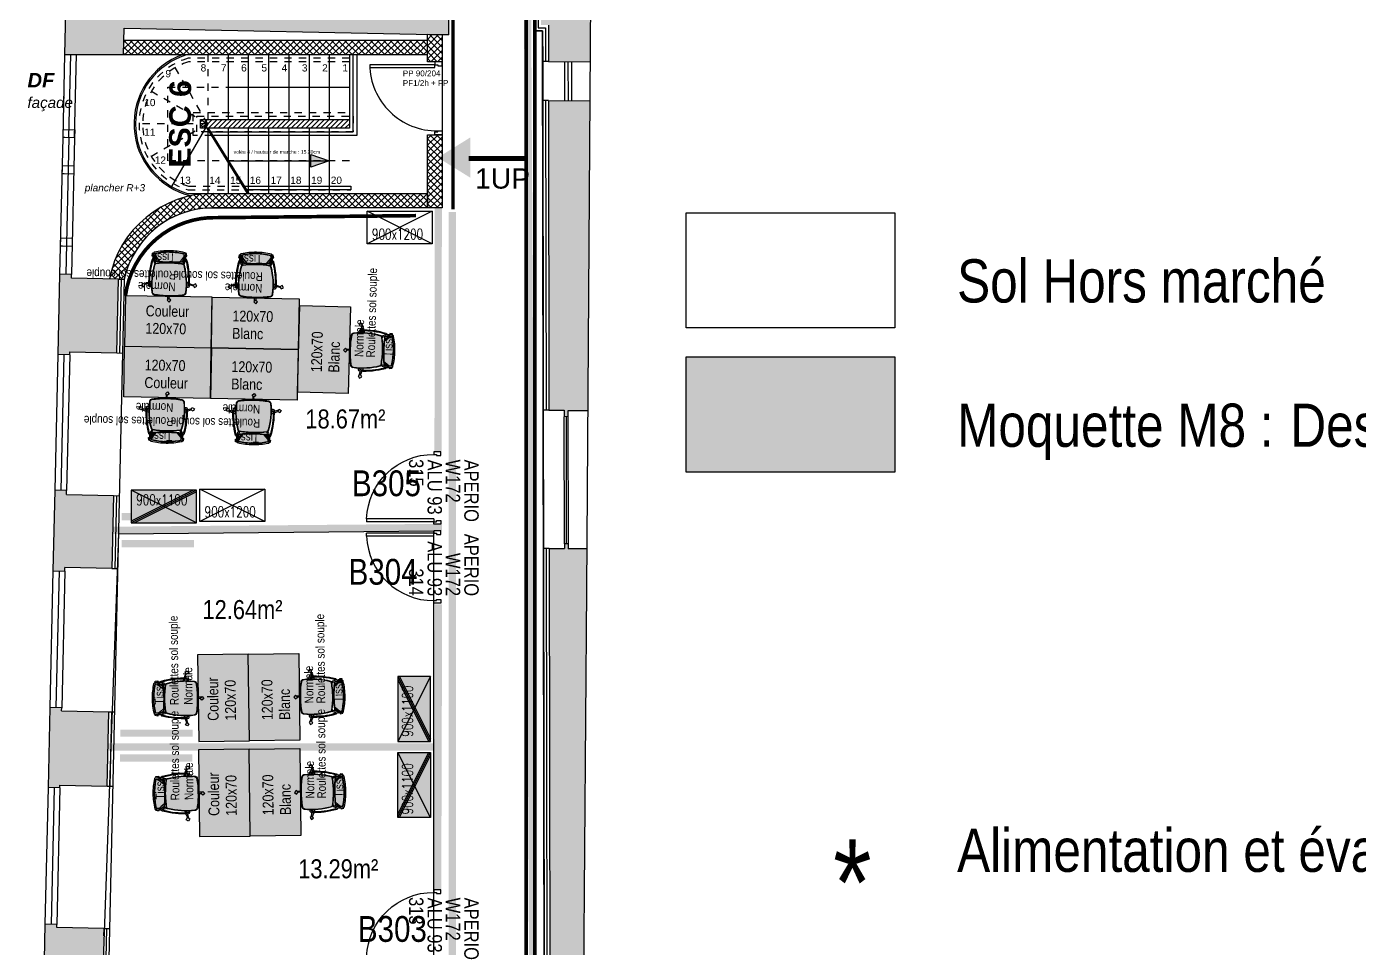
# Model space of a CAD drawing. Extents: x -27.9 to 24.1, y -8.6 to 57.6.
# Drawn here: x -16.27 to 2.16, y 30.47 to 43.22 of the extents above; entities that cross this region are included whole.
import ezdxf
from ezdxf.enums import TextEntityAlignment as Align

# ---------------------------------------------------------------- set-up
doc = ezdxf.new("R2010")
doc.units = 0
doc.header["$LTSCALE"] = 0.002
for name, pattern in [('92CRH-CVH 01 Structure_Diff$0$CACHE', [0.375, 0.25, -0.125]), ('AXES2', [28.575, 19.05, -3.175, 3.175, -3.175]), ('CACHE', [0.375, 0.25, -0.125]), ('CACHE2', [4.7625, 3.175, -1.5875]), ('CONTINU', [0]), ('HIDDEN', [9.525, 6.35, -3.175])]:
    doc.linetypes.add(name, pattern=pattern)
for name, color, linetype in [('00-SECURITE UP', 12, 'Continuous'), ('01-FAC_CHASSIS EXI', 4, 'Continuous'), ('01-STR_MACONNERIE_HACH', 252, 'Continuous'), ('02-CL HACH PLATRE', 6, 'Continuous'), ('02-CLOISON_HACH MACONNERIE', 6, 'Continuous'), ('02-ISOLATION', 6, 'ISOLATION'), ('A-Etiq_Mob', 7, 'Continuous'), ('A-Etiquettes', 7, 'Continuous'), ('A-legende', 7, 'Continuous'), ('A-mobilier', 252, 'Continuous'), ('A-MobilierAQ', 7, 'Continuous'), ('A-num pièce', 1, 'Continuous')]:
    doc.layers.add(name, color=color, linetype=linetype)
for name, color, linetype, true_color in [('A-cote', 7, 'Continuous', 0x425746), ('A-MOQUETTE', 7, 'Continuous', 0xe0e9ff), ('A-projet', 7, 'Continuous', 0x5b6280), ('A-signalétique', 7, 'Continuous', 0x666666), ('A-vitré', 7, 'Continuous', 0x61becc), ('couleur siege', 1, 'Continuous', 0xff0000)]:
    doc.layers.add(name, color=color, linetype=linetype, true_color=true_color)
doc.layers.add('A-portes', color=7, linetype='Continuous', lineweight=25)
doc.styles.add('ARIAL', font='arial.ttf')
doc.styles.add('COTE 100', font='arial.ttf', dxfattribs={"height": 0.15})
doc.styles.add('ROMAND', font='romand__.ttf', dxfattribs={"width": 0.7})
doc.styles.get("Standard").update_dxf_attribs({"font": 'ARIALN.TTF'})
doc.linetypes.add('ISOLATION', pattern='A,0.00254,-2.54,[134,ltypeshp.shx,S=2.54,R=0,X=-2.54,Y=0],-5.08,[134,ltypeshp.shx,S=2.54,R=180,X=2.54,Y=0],-2.54', length=10.16254)

# ---------------------------------------------------------------- blocks, each defined once
blk = doc.blocks.new('chaise')
at = {"layer": 'A-mobilier', "ltscale": 0.1, "true_color": 0xc7c8ca}
h = blk.add_hatch(color=9, dxfattribs=at)
h.dxf.hatch_style = 1
h.paths.add_polyline_path([(0.272, 0.456, 0.30076), (0.236, 0.489, 0.043342), (0.008, 0.509, 0.043342), (-0.219, 0.489, 0.300759), (-0.255, 0.456, 0.09791), (-0.223, 0.027, 0.292085), (-0.207, 0.013, 0.040929), (0.008, -0.005, 0.040929), (0.223, 0.013, 0.292085), (0.239, 0.027, 0.09791)])
h.paths.add_polyline_path([(0.159, -0.024, 0.015765), (0.008, -0.018, 0.016739), (-0.152, -0.025), (-0.19, -0.069), (-0.218, -0.103, 0.040824), (-0.213, -0.142, 0.054873), (0.008, -0.167, 0.054873), (0.23, -0.142, 0.02252), (0.233, -0.121), (0.219, -0.101)])
h.paths.add_polyline_path([(0.191, -0.026, 0.003373), (0.159, -0.024), (0.219, -0.101), (0.233, -0.121, 0.02535), (0.235, -0.097)])
h.paths.add_polyline_path([(0.226, -0.03, 0.0036), (0.191, -0.026), (0.235, -0.097, 0.0714)])
h.paths.add_polyline_path([(-0.152, -0.025, 0.003505), (-0.185, -0.027), (-0.196, -0.043), (-0.217, -0.075, 0.030269), (-0.218, -0.103), (-0.19, -0.069)])
h.paths.add_polyline_path([(-0.185, -0.027, 0.002494), (-0.209, -0.03, 0.048116), (-0.217, -0.075), (-0.196, -0.043)], flags=17)
at = {"layer": 'A-mobilier'}
for p, q in [((0.004, 0.509), (0.006, 0.543)), ((0.022, 0.558), (0.023, 0.509)), ((-0.374, 0.349), (-0.308, 0.33)), ((-0.308, 0.308), (-0.363, 0.33)), ((-0.292, 0.326), (-0.283, 0.323)), ((-0.262, 0.365), (-0.287, 0.365)), ((-0.263, 0.345), (-0.272, 0.345)), ((0.279, 0.365), (0.303, 0.365)), ((0.279, 0.345), (0.288, 0.345)), ((0.279, 0.31), (0.309, 0.317)), ((0.309, 0.293), (0.279, 0.282)), ((0.324, 0.32), (0.378, 0.334)), ((0.398, 0.325), (0.324, 0.298)), ((-0.242, -0.066), (-0.241, -0.066)), ((-0.19, -0.069), (-0.219, -0.105)), ((-0.217, -0.075), (-0.196, -0.043)), ((0.233, -0.121), (0.219, -0.101)), ((0.258, -0.066), (0.257, -0.066))]:
    blk.add_line(p, q, dxfattribs=at)
at = {"layer": 'A-mobilier', "linetype": 'HIDDEN'}
for p, q in [((-0.263, 0.29), (-0.293, 0.302)), ((-0.283, 0.323), (-0.263, 0.317)), ((-0.196, -0.043), (-0.185, -0.027)), ((-0.152, -0.025), (-0.19, -0.069)), ((0.219, -0.101), (0.159, -0.024)), ((0.191, -0.026), (0.235, -0.097))]:
    blk.add_line(p, q, dxfattribs=at)
at = {"layer": 'A-mobilier'}
for points in [[(-0.024, 0.57), (0.006, 0.543), (0.034, 0.572), (0.003, 0.6)], [(-0.398, 0.31), (-0.363, 0.331), (-0.383, 0.366), (-0.418, 0.345)], [(0.395, 0.371), (0.378, 0.334), (0.415, 0.317), (0.432, 0.354)]]:
    blk.add_lwpolyline(points, close=True, dxfattribs=at)
for points in [[(-0.243, -0.109), (-0.259, -0.113), (-0.25, -0.153), (-0.237, -0.15)], [(0.255, -0.145), (0.275, -0.147), (0.28, -0.107), (0.259, -0.105)]]:
    blk.add_lwpolyline(points, dxfattribs=at)
for centre, radius, start, end in [((0.845, 0.323), 1.108, 173.1278, 195.4958), ((0.845, 0.323), 1.103, 173.7387, 195.3268), ((-0.212, 0.445), 0.0447, 99.9272, 166.8835), ((-0.203, 0.434), 0.0495, 115.9014, 169.3298), ((-0.019, -0.687), 1.184, 88.7046, 100.0235), ((0.008, -0.811), 1.32, 90, 99.927), ((0.008, -0.811), 1.32, 80.073, 90), ((0.035, -0.687), 1.184, 79.9765, 91.2954), ((-0.829, 0.323), 1.103, 344.6732, 6.2613), ((0.228, 0.445), 0.0447, 13.1165, 80.0728), ((-0.829, 0.323), 1.108, 344.5042, 6.8722), ((0.219, 0.434), 0.0495, 10.6702, 64.0986), ((1.039, 0.304), 1.347, 178.2197, 195.2822), ((-0.287, 0.345), 0.02, 90, 178.2197), ((0.842, 0.272), 1.135, 177.2781, 195.5028), ((-0.272, 0.325), 0.02, 90, 177.2781), ((-0.826, 0.272), 1.135, 344.4972, 2.7219), ((-1.023, 0.304), 1.347, 344.7178, 1.7803), ((0.288, 0.325), 0.02, 2.7219, 90), ((0.303, 0.345), 0.02, 1.7803, 90), ((-0.207, -0.008), 0.02, 80.7555, 159.0187), ((-0.204, 0.032), 0.02, 195.4958, 260.6251), ((0.02, -0.095), 0.243, 156.8702, 192.2258), ((-0.2, 0.037), 0.02, 195.3268, 260.7665), ((0.008, 1.315), 1.32, 260.6251, 270), ((-0.186, -0.008), 0.02, 114.7785, 159.0187), ((0.008, 1.315), 1.315, 260.7665, 270), ((0.008, 1.315), 1.315, 270, 279.2335), ((0.008, 1.315), 1.32, 270, 279.3749), ((0.202, -0.008), 0.02, 20.9813, 65.2215), ((0.216, 0.037), 0.02, 279.2335, 344.6732), ((0.223, -0.008), 0.02, 20.9813, 99.2445), ((-0.003, -0.095), 0.243, 347.7742, 23.1298), ((0.22, 0.032), 0.02, 279.3749, 344.5042), ((-0.241, -0.046), 0.02, 195.2822, 270), ((-0.233, -0.026), 0.02, 195.5028, 252.7294), ((0.02, -0.095), 0.263, 159.0187, 193.9621), ((-0.22, -0.145), 0.02, 218.589, 257.0335), ((0.01, 0.853), 1.044, 257.0335, 269.9004), ((0.02, -0.095), 0.238, 164.1556, 191.4603), ((0.01, 0.853), 1.024, 257.1546, 269.8984), ((0.031, -2.412), 2.399, 90.5363, 95.8288), ((0.01, 0.853), 1.019, 257.3346, 269.8979), ((0.031, -2.412), 2.394, 90.5374, 95.7482), ((-0.014, -2.412), 2.399, 84.1712, 89.4637), ((-0.014, -2.412), 2.394, 84.2518, 89.4626), ((0.006, 0.853), 1.019, 270.1021, 282.6654), ((0.006, 0.853), 1.024, 270.1016, 282.8454), ((0.006, 0.853), 1.044, 270.0996, 282.9665), ((-0.003, -0.095), 0.238, 348.5397, 15.8444), ((0.236, -0.145), 0.02, 282.9665, 321.411), ((-0.003, -0.095), 0.263, 346.0379, 20.9813), ((0.249, -0.026), 0.02, 287.2706, 344.4972), ((0.257, -0.046), 0.02, 270, 344.7178)]:
    blk.add_arc(centre, radius, start, end, dxfattribs=at)
blk = doc.blocks.new('SiègeT1')
at = {"layer": 'couleur siege', "true_color": 0x8a6689}
for points in [[(-0.208, -0.236), (-0.225, -0.22), (-0.234, -0.197), (-0.236, -0.14), (-0.238, -0.076), (-0.234, -0.012), (-0.228, 0.045), (-0.218, 0.102), (-0.211, 0.132), (-0.201, 0.169), (-0.197, 0.177), (-0.184, 0.18), (-0.12, 0.188), (-0.049, 0.193), (0.009, 0.195), (0.077, 0.193), (0.132, 0.188), (0.169, 0.183), (0.191, 0.179), (0.199, 0.177), (0.204, 0.173), (0.207, 0.164), (0.219, 0.115), (0.231, 0.045), (0.237, -0.005), (0.241, -0.063), (0.241, -0.105), (0.24, -0.159), (0.236, -0.197), (0.235, -0.21), (0.229, -0.22), (0.222, -0.229), (0.213, -0.234), (0.207, -0.236), (0.175, -0.242), (0.114, -0.248), (0.051, -0.251), (-0.05, -0.252), (-0.126, -0.247), (-0.191, -0.238)], [(-0.194, 0.224), (-0.077, 0.21), (0.039, 0.212), (0.155, 0.217), (0.198, 0.222), (0.203, 0.244), (0.204, 0.282), (0.201, 0.321), (0.123, 0.338), (0.039, 0.343), (-0.023, 0.345), (-0.098, 0.338), (-0.149, 0.331), (-0.196, 0.322), (-0.202, 0.3), (-0.201, 0.265)]]:
    blk.add_hatch(color=8, dxfattribs=at).paths.add_polyline_path(points)
at = {"extrusion": (0, 0, -1), "xscale": 0.8999999999999986, "yscale": 0.8999999999999986, "zscale": -0.9, "rotation": 180}
blk.add_blockref('chaise', (0.005, 0.195), dxfattribs=at)
at = {"layer": 'A-Etiq_Mob', "style": 'ROMAND', "width": 0.7}
for tag, p in [('FINITION', (-0.079, 0.177)), ('PIETEMENT', (-0.091, -0.031)), ('ASSISE', (-0.088, -0.224)), ('COULEUR', (-0.104, -0.424))]:
    blk.add_attdef(tag, p, '', height=0.15, dxfattribs=at)
blk = doc.blocks.new('Poste127Couleur')
at = {"transparency": 33554582}
h = blk.add_hatch(color=256, dxfattribs=at)
h.dxf.hatch_style = 1
h.set_gradient(color1=(169, 83, 160), color2=(255, 246, 230), tint=1, name='CURVED')
h.paths.add_polyline_path([(0, 0.703), (0, 0.003), (1.2, 0.003), (1.2, 0.703)])
blk.add_lwpolyline([(0, 0.7), (0, 0), (1.2, 0), (1.2, 0.7)], close=True)
at = {"layer": 'A-Etiq_Mob'}
for tag, p in [('STRATIFIE', (0.284, 0.421)), ('DIM', (0.284, 0.18))]:
    blk.add_attdef(tag, p, '', height=0.15, dxfattribs=at)
blk = doc.blocks.new('Poste127')
at = {"transparency": 33554582}
h = blk.add_hatch(color=256, dxfattribs=at)
h.dxf.hatch_style = 1
h.set_gradient(color1=(199, 200, 202), color2=(255, 246, 230), tint=1, name='CURVED')
h.paths.add_polyline_path([(0, 0.7), (0, 0), (1.2, 0), (1.2, 0.7)])
blk.add_lwpolyline([(0, 0.7), (0, 0), (1.2, 0), (1.2, 0.7)], close=True)
at = {"layer": 'A-Etiq_Mob'}
for tag, p in [('FINITION', (0.284, 0.421)), ('DIM', (0.284, 0.18))]:
    blk.add_attdef(tag, p, '', height=0.15, dxfattribs=at)
blk = doc.blocks.new('Xref-R3-2018-11')
h = blk.add_hatch(color=256)
h.dxf.hatch_style = 1
h.paths.add_polyline_path([(-9.357, 34.496), (-9.61, 34.408), (-9.61, 34.584)])
at = {"layer": '00-SECURITE UP'}
h = blk.add_hatch(color=256, dxfattribs=at)
h.dxf.hatch_style = 1
h.paths.add_polyline_path([(-7.404, 34.821), (-7.404, 34.541), (-7.404, 34.261), (-7.855, 34.541)])
at = {"layer": '01-STR_MACONNERIE_HACH'}
h = blk.add_hatch(color=256, dxfattribs=at)
h.dxf.hatch_style = 1
h.paths.add_polyline_path([(-13.187, 40.339), (-13.191, 40.139), (-13.092, 40.137), (-13.107, 39.338), (-13.217, 39.341), (-13.221, 39.144), (-13.072, 39.141), (-13.073, 39.081), (-13.027, 39.08), (-13.002, 40.353), (-13.078, 40.354), (-13.079, 40.337)])
h.paths.add_polyline_path([(-13.129, 43.75), (-13.133, 43.554), (-12.984, 43.551), (-12.985, 43.491), (-12.94, 43.49), (-12.91, 44.815), (-12.99, 44.817), (-12.991, 44.727), (-13.1, 44.729), (-13.104, 44.529), (-12.981, 44.526), (-12.996, 43.748)], flags=17)
h.paths.add_polyline_path([(-12.931, 46.585), (-12.933, 46.524), (-13.093, 46.528), (-13.096, 46.379), (-12.944, 46.376), (-12.957, 45.716), (-13.08, 45.719), (-13.084, 45.516), (-12.976, 45.514), (-12.978, 45.423), (-12.897, 45.422), (-12.873, 46.487), (-12.872, 46.583)], flags=17)
h.paths.add_polyline_path([(-12.964, 42.125), (-12.965, 42.225), (-12.961, 42.4), (-13.007, 42.401), (-13.008, 42.339), (-13.157, 42.342), (-13.161, 42.125), (-13.052, 42.123), (-13.068, 41.327), (-13.167, 41.329), (-13.171, 41.126), (-13.063, 41.124), (-13.063, 41.106), (-12.987, 41.105), (-12.967, 42.125)])
h.paths.add_polyline_path([(-12.731, 47.376), (-12.761, 47.906), (-12.774, 50.156), (-6.404, 50.192), (-6.392, 48.082), (-6.387, 48.082), (-6.3, 36.894), (-6.428, 36.896), (-6.427, 36.374), (-6.327, 36.374), (-6.326, 35.87), (-5.745, 35.866), (-5.738, 36.865), (-5.789, 36.865), (-5.862, 50.72), (-13.17, 50.678), (-13.239, 47.632), (-13.212, 47.631), (-13.186, 47.337), (-12.916, 47.36), (-12.918, 47.278), (-12.858, 47.277), (-12.856, 47.379)])
h = blk.add_hatch(color=256, dxfattribs=at)
h.dxf.hatch_style = 1
h.paths.add_polyline_path([(-13.541, 15.475), (-12.378, 15.485), (-12.099, 15.493), (-12.101, 15.595), (-11.795, 15.597), (-11.796, 15.781), (-12.637, 15.775), (-12.626, 16.265), (-13.116, 16.276), (-13.081, 17.831), (-13.261, 17.835), (-13.259, 17.919), (-13.419, 17.923), (-13.421, 17.838), (-13.487, 17.84)])
h.paths.add_polyline_path([(-9.707, 15.796), (-10.317, 15.792), (-10.316, 15.608), (-9.938, 15.61), (-9.937, 15.507), (-6.696, 15.535), (-6.696, 15.615), (-6.609, 15.615), (-6.609, 15.775), (-6.653, 15.775), (-6.653, 15.885), (-7.633, 15.876), (-7.62, 16.686), (-7.917, 16.691), (-7.904, 17.516), (-7.607, 17.511), (-7.596, 18.18), (-9.668, 18.221)])
h.paths.add_polyline_path([(-9.339, 16.216), (-9.312, 17.916), (-7.898, 17.894), (-7.925, 16.194)], flags=16)
h.paths.add_polyline_path([(-13.057, 26.891), (-13.056, 26.932), (-13.216, 26.935), (-13.241, 25.828), (-13.081, 25.824), (-13.08, 25.862), (-12.43, 25.849), (-12.407, 26.876)])
h.paths.add_polyline_path([(-13.173, 28.824), (-13.013, 28.821), (-13.012, 28.871), (-12.362, 28.858), (-12.34, 29.866), (-12.99, 29.88), (-12.988, 29.935), (-13.148, 29.939)])
h.paths.add_polyline_path([(-13.106, 31.817), (-12.946, 31.813), (-12.945, 31.854), (-12.295, 31.839), (-12.272, 32.861), (-12.922, 32.874), (-12.921, 32.925), (-13.081, 32.928)])
h.paths.add_polyline_path([(-8.928, 16.495), (-8.901, 17.677), (-9.126, 17.733), (-9.152, 16.551)], flags=0)
h.paths.add_polyline_path([(-12.478, 23.778), (-12.475, 23.879), (-13.125, 23.894), (-13.124, 23.934), (-13.284, 23.938), (-13.309, 22.812), (-13.149, 22.808), (-13.148, 22.853), (-12.498, 22.838), (-12.487, 23.328)])
h.paths.add_polyline_path([(-12.557, 20.269), (-12.554, 20.378), (-12.543, 20.868), (-13.193, 20.883), (-13.192, 20.921), (-13.352, 20.925), (-13.376, 19.828), (-12.737, 19.813), (-12.736, 19.823), (-12.725, 20.273)])
h.paths.add_polyline_path([(-13.013, 35.966), (-12.203, 35.966), (-12.194, 36.33), (-7.776, 36.242), (-7.708, 36.241), (-7.708, 36.873), (-12.658, 37.025), (-12.657, 37.085), (-13.067, 37.098), (-13.049, 37.99), (-13.095, 37.991), (-13.096, 37.929), (-13.245, 37.932), (-13.249, 37.715), (-13.14, 37.713), (-13.155, 36.968), (-12.99, 36.964)])
h = blk.add_hatch(color=256, dxfattribs=at)
h.dxf.hatch_style = 1
h.paths.add_polyline_path([(-5.749, 35.326), (-6.325, 35.33), (-6.319, 31.046), (-6.109, 31.046), (-6.108, 30.957), (-6.057, 30.958), (-6.057, 31.038), (-5.78, 31.038)])
h = blk.add_hatch(color=256, dxfattribs=at)
h.dxf.hatch_style = 1
h.paths.add_polyline_path([(-6.054, 29.129), (-6.055, 29.198), (-6.106, 29.198), (-6.106, 29.136), (-6.316, 29.136), (-6.305, 22.164), (-5.843, 22.165), (-5.797, 28.561), (-5.793, 29.129)])
at = {"layer": '02-CL HACH PLATRE', "lineweight": 13, "transparency": 33554687}
h = blk.add_hatch(dxfattribs=at)
h.set_pattern_fill('ANSI31', color=256, scale=0.015)
h.paths.add_polyline_path([(-11.137, 35.066), (-9.077, 35.066), (-9.077, 34.946), (-11.137, 34.946)])
at = {"layer": '02-CLOISON_HACH MACONNERIE', "transparency": 33554687}
h = blk.add_hatch(dxfattribs=at)
h.set_pattern_fill('ANSI37', color=256, scale=0.02)
h.paths.add_polyline_path([(-11.344, 36.166), (-12.118, 36.166), (-12.122, 35.966), (-11.757, 35.966, -0.096442)])
h.paths.add_polyline_path([(-12.118, 36.166), (-12.198, 36.166), (-12.202, 35.966), (-12.122, 35.966)])
h.paths.add_polyline_path([(-10.767, 36.166), (-11.344, 36.166, 0.096442), (-11.757, 35.966), (-10.77, 35.966)])
h = blk.add_hatch(dxfattribs=at)
h.set_pattern_fill('ANSI37', color=256, scale=0.02)
h.paths.add_polyline_path([(-7.997, 36.166), (-10.767, 36.166), (-10.77, 35.966), (-9.077, 35.966), (-7.997, 35.966)])
h = blk.add_hatch(dxfattribs=at)
h.set_pattern_fill('ANSI37', color=256, scale=0.02)
h.set_pattern_definition([(45, (11.639497, 59.21282), (-0.04490128, 0.04490128), []), (135, (11.639497, 59.21282), (-0.04490128, -0.04490128), [])])
h.paths.add_polyline_path([(-7.996, 36.245), (-7.797, 36.241), (-7.796, 35.866), (-7.996, 35.866)])
h = blk.add_hatch(dxfattribs=at)
h.set_pattern_fill('ANSI37', color=256, scale=0.02)
h.set_pattern_definition([(45, (11.638694, 58.10282), (-0.04490128, 0.04490128), []), (135, (11.638694, 58.10282), (-0.04490128, -0.04490128), [])])
h.paths.add_polyline_path([(-7.997, 34.856), (-7.797, 34.856), (-7.797, 33.846), (-7.997, 33.846)])
h = blk.add_hatch(dxfattribs=at)
h.set_pattern_fill('ANSI37', color=256, scale=0.02)
h.paths.add_polyline_path([(-10.959, 33.846), (-10.797, 33.846), (-10.794, 34.046), (-10.967, 34.046, 0.358591), (-12.396, 32.863), (-12.272, 32.861), (-12.192, 32.859, -0.35251)])
h.paths.add_polyline_path([(-7.997, 34.046), (-10.794, 34.046), (-10.797, 33.846), (-7.997, 33.846)])
for p, q in [((-13.012, 35.966), (-12.99, 36.964)), ((-5.797, 28.561), (-5.738, 36.865)), ((-12.202, 35.966), (-12.194, 36.33)), ((-12.194, 36.33), (-7.708, 36.241)), ((-6.327, 36.374), (-6.326, 35.87)), ((-6.325, 35.33), (-6.319, 31.046)), ((-13.106, 31.817), (-13.081, 32.928)), ((-12.922, 32.874), (-12.921, 32.925)), ((-12.295, 31.839), (-12.272, 32.861)), ((-12.946, 31.813), (-12.945, 31.854)), ((-6.109, 31.046), (-6.108, 30.957)), ((-6.057, 31.038), (-6.057, 30.958)), ((-13.173, 28.824), (-13.148, 29.939)), ((-12.99, 29.88), (-12.988, 29.935)), ((-12.34, 29.866), (-12.362, 28.858)), ((-6.316, 29.136), (-6.302, 20.548)), ((-6.106, 29.198), (-6.106, 29.136)), ((-6.055, 29.198), (-6.054, 29.129)), ((-13.013, 28.821), (-13.012, 28.871)), ((-5.843, 22.165), (-5.797, 28.561)), ((-13.241, 25.828), (-13.216, 26.935)), ((-13.057, 26.891), (-13.056, 26.932)), ((-12.43, 25.849), (-12.407, 26.876)), ((-13.081, 25.824), (-13.08, 25.862)), ((-13.08, 25.862), (-12.43, 25.849)), ((-13.309, 22.812), (-13.284, 23.938)), ((-13.125, 23.894), (-13.124, 23.934))]:
    blk.add_line(p, q)
for points in [[(-7.711, 36.873), (-7.708, 36.241)], [(-13.038, 34.82), (-13.012, 35.966)], [(-13.013, 35.966), (-12.203, 35.966)], [(-12.958, 34.818), (-12.932, 35.966)], [(-12.878, 34.816), (-12.852, 35.966)], [(-11, 34.896), (-9.027, 34.896), (-9.027, 35.966), (-8.977, 35.966), (-8.977, 34.846), (-10.968, 34.846), (-11, 34.896)], [(-10.757, 35.966), (-10.757, 35.066)], [(-10.477, 35.966), (-10.477, 35.066)], [(-10.197, 35.966), (-10.197, 35.066)], [(-9.917, 35.966), (-9.917, 35.066)], [(-9.637, 35.966), (-9.637, 35.066)], [(-9.357, 35.966), (-9.357, 35.066)], [(-9.077, 35.966), (-9.077, 35.066)], [(-6.326, 35.87), (-5.745, 35.866)], [(-10.737, 35.516), (-9.077, 35.516)], [(-6.325, 35.33), (-5.749, 35.326)], [(-13.036, 34.93), (-12.876, 34.927), (-12.878, 34.813), (-13.013, 34.817), (-13.038, 34.817), (-13.036, 34.93)], [(-11.037, 35.006), (-11.537, 34.14)], [(-11.051, 34.946), (-10.491, 34.046)], [(-11.037, 34.946), (-11.037, 34.046)], [(-11.031, 34.946), (-10.471, 34.046)], [(-10.757, 34.946), (-10.757, 34.046)], [(-10.477, 34.946), (-10.477, 34.046)], [(-10.197, 34.946), (-10.197, 34.046)], [(-9.917, 34.946), (-9.917, 34.046)], [(-9.637, 34.946), (-9.637, 34.046)], [(-9.357, 34.946), (-9.357, 34.046)], [(-10.751, 34.496), (-9.357, 34.496)], [(-9.357, 34.496), (-9.61, 34.408), (-9.61, 34.584), (-9.357, 34.496)], [(-13.047, 34.43), (-12.887, 34.427), (-12.89, 34.313), (-13.024, 34.317), (-13.05, 34.317), (-13.047, 34.43)], [(-10.533, 34.146), (-9.057, 34.146), (-9.057, 34.096), (-10.502, 34.096), (-10.533, 34.146)], [(-9.057, 34.146), (-9.057, 34.096)], [(-13.07, 33.43), (-12.91, 33.427), (-12.912, 33.313), (-13.047, 33.317), (-13.072, 33.317), (-13.07, 33.43)], [(-12.921, 32.925), (-13.081, 32.928)], [(-12.272, 32.861), (-12.922, 32.874)], [(-12.946, 31.813), (-13.106, 31.817)], [(-12.945, 31.854), (-12.295, 31.839)], [(-6.319, 31.046), (-6.109, 31.046)], [(-5.78, 31.038), (-6.057, 31.038)], [(-6.057, 30.958), (-6.108, 30.957)], [(-12.988, 29.935), (-13.148, 29.939)], [(-12.99, 29.88), (-12.34, 29.866)], [(-6.316, 29.136), (-6.106, 29.136)], [(-6.055, 29.198), (-6.106, 29.198)], [(-5.793, 29.129), (-6.054, 29.129)], [(-13.173, 28.824), (-13.013, 28.821)], [(-12.362, 28.858), (-13.012, 28.871)], [(-13.056, 26.932), (-13.216, 26.935)], [(-13.057, 26.891), (-12.407, 26.876)], [(-13.081, 25.824), (-13.241, 25.828)], [(-13.124, 23.934), (-13.284, 23.938)], [(-12.475, 23.879), (-13.125, 23.894)], [(-12.475, 23.879), (-12.478, 23.778)]]:
    blk.add_lwpolyline(points)
at = {"linetype": 'Continuous'}
for points in [[(-12.198, 36.166), (-7.997, 36.166)], [(-12.202, 35.966), (-7.997, 35.966)], [(-11.317, 34.046), (-7.997, 34.046), (-7.997, 33.846), (-10.967, 33.846)]]:
    blk.add_lwpolyline(points, dxfattribs=at)
for points in [[(-7.997, 36.246), (-7.797, 36.243), (-7.797, 35.866), (-7.997, 35.866)], [(-11.137, 35.066), (-9.077, 35.066), (-9.077, 34.946), (-11.137, 34.946)], [(-7.997, 34.856), (-7.797, 34.856), (-7.797, 33.846), (-7.997, 33.846)]]:
    blk.add_lwpolyline(points, close=True, dxfattribs=at)
at = {"linetype": '92CRH-CVH 01 Structure_Diff$0$CACHE', "ltscale": 0.5}
for points in [[(-11.037, 35.966), (-11.037, 35.066)], [(-11.037, 35.006), (-11.537, 35.872)], [(-9.077, 35.916), (-11.309, 35.916)], [(-9.077, 35.866), (-11.302, 35.866)], [(-11.037, 35.006), (-11.903, 35.506)], [(-9.077, 34.496), (-11.587, 34.496), (-11.587, 35.516), (-9.077, 35.516)], [(-8.977, 35.166), (-8.977, 35.166), (-8.977, 34.846), (-11.237, 34.846), (-11.237, 35.166), (-9.077, 35.166)], [(-9.027, 35.116), (-9.027, 34.896), (-11.187, 34.896), (-11.187, 35.116), (-9.077, 35.116)], [(-11.037, 35.006), (-12.037, 35.006)], [(-11.037, 35.006), (-11.903, 34.506)], [(-11.309, 34.096), (-9.057, 34.096)], [(-11.302, 34.146), (-9.057, 34.146)]]:
    blk.add_lwpolyline(points, dxfattribs=at)
at = {"linetype": 'CONTINU'}
for points in [[(-7.897, 35.786), (-7.897, 35.826), (-8.797, 35.826), (-8.797, 35.786)], [(-7.797, 35.811), (-7.797, 35.866), (-7.897, 35.866), (-7.897, 35.826), (-7.857, 35.826), (-7.857, 35.811), (-7.797, 35.811)], [(-7.797, 34.911), (-7.797, 34.856), (-7.897, 34.856), (-7.897, 34.896), (-7.857, 34.896), (-7.857, 34.911), (-7.797, 34.911)]]:
    blk.add_lwpolyline(points, close=True, dxfattribs=at)
at = {"linetype": 'Continuous'}
for centre, radius, start, end in [((-11.037, 35.006), 1.02, 109.7499, 256.7416), ((-11.037, 35.006), 1, 106.2602, 253.7398), ((-10.963, 32.587), 1.459, 89.83, 169.0675), ((-10.963, 32.587), 1.259, 89.83, 167.5023)]:
    blk.add_arc(centre, radius, start, end, dxfattribs=at)
at = {"linetype": '92CRH-CVH 01 Structure_Diff$0$CACHE', "ltscale": 0.5}
for radius, start, end in [(0.95, 106.6856, 253.3144), (0.9, 107.1462, 252.8538)]:
    blk.add_arc((-11.037, 35.006), radius, start, end, dxfattribs=at)
at = {"linetype": 'CONTINU'}
blk.add_arc((-7.871, 35.836), 0.926, 180.6649, 270.8794, dxfattribs=at)
at = {"layer": '00-SECURITE UP', "const_width": 0.07}
blk.add_lwpolyline([(-6.656, 34.527), (-7.43, 34.527), (-7.43, 34.527), (-7.43, 34.527)], dxfattribs=at)
at = {"layer": '01-FAC_CHASSIS EXI'}
for p, q in [((-6.106, 35.868), (-6.105, 35.328)), ((-6.056, 35.868), (-6.055, 35.328)), ((-6.007, 35.868), (-6.007, 35.327))]:
    blk.add_line(p, q, dxfattribs=at)
at = {"layer": '01-FAC_CHASSIS EXI', "linetype": 'CONTINU'}
for p, q in [((-12.958, 34.818), (-13.001, 32.927)), ((-13.026, 31.815), (-13.068, 29.937)), ((-6.083, 30.957), (-6.08, 29.198)), ((-13.093, 28.823), (-13.136, 26.934)), ((-13.161, 25.826), (-13.204, 23.936))]:
    blk.add_line(p, q, dxfattribs=at)
at = {"layer": '01-FAC_CHASSIS EXI'}
for points in [[(-13.081, 32.928), (-13.038, 34.82)], [(-12.878, 34.816), (-12.921, 32.925)], [(-13.148, 29.939), (-13.106, 31.817)], [(-12.946, 31.813), (-12.988, 29.935)], [(-6.106, 29.198), (-6.108, 30.957)], [(-6.057, 30.958), (-6.055, 29.198)], [(-13.216, 26.935), (-13.173, 28.824)], [(-13.013, 28.821), (-13.056, 26.932)], [(-13.284, 23.938), (-13.241, 25.828)], [(-13.081, 25.824), (-13.124, 23.934)]]:
    blk.add_lwpolyline(points, dxfattribs=at)
at = {"layer": '02-ISOLATION', "linetype": 'CONTINU'}
for points in [[(-6.465, 47.759), (-6.38, 36.975), (-6.508, 36.978), (-6.507, 36.294), (-6.407, 36.294), (-6.406, 35.87), (-6.399, 31.046), (-6.396, 29.136), (-6.382, 20.548)], [(-6.326, 35.87), (-6.406, 35.87)], [(-6.325, 35.33), (-6.405, 35.33)], [(-12.192, 32.859), (-12.478, 20.187), (-12.647, 20.191), (-12.736, 16.268)], [(-12.272, 32.861), (-12.192, 32.859)], [(-12.295, 31.839), (-12.215, 31.837)], [(-6.319, 31.046), (-6.399, 31.046)], [(-12.34, 29.866), (-12.26, 29.864)], [(-6.316, 29.136), (-6.396, 29.136)], [(-12.363, 28.858), (-12.283, 28.856)], [(-12.407, 26.876), (-12.327, 26.875)], [(-12.43, 25.849), (-12.351, 25.847)], [(-12.475, 23.879), (-12.395, 23.877)]]:
    blk.add_lwpolyline(points, dxfattribs=at)
at = {"layer": '02-ISOLATION', "linetype": 'ISOLATION', "ltscale": 0.004}
for points in [[(-6.425, 47.759), (-6.34, 36.934), (-6.468, 36.937), (-6.467, 36.334), (-6.367, 36.334), (-6.366, 35.87)], [(-6.365, 35.33), (-6.359, 31.046)], [(-12.232, 32.86), (-12.255, 31.838)], [(-12.3, 29.865), (-12.323, 28.857)], [(-6.356, 29.136), (-6.356, 29.136), (-6.342, 20.548)], [(-12.367, 26.875), (-12.391, 25.848)], [(-12.435, 23.878), (-12.459, 22.837)]]:
    blk.add_lwpolyline(points, dxfattribs=at)
at = {"linetype": 'Continuous', "style": 'ARIAL'}
blk.add_text('volée 4 / hauteur de marche : 15.30cm', height=0.05, dxfattribs=at).set_placement((-10.678, 34.594))
at = {"lineweight": 18, "char_height": 0.1, "width": 25.87303, "attachment_point": 1, "rotation": 359.5595, "line_spacing_factor": 0.8, "style": 'ARIAL'}
for s, insert in [('9', (-11.622, 35.752)), ('8', (-11.135, 35.832)), ('7', (-10.855, 35.832)), ('6', (-10.575, 35.832)), ('5', (-10.295, 35.832)), ('4', (-10.015, 35.832)), ('3', (-9.735, 35.832)), ('2', (-9.455, 35.832)), ('1', (-9.175, 35.832)), ('10', (-11.915, 35.353)), ('11', (-11.915, 34.943)), ('12', (-11.769, 34.557)), ('13', (-11.426, 34.278)), ('14', (-11.016, 34.278)), ('15', (-10.728, 34.278)), ('16', (-10.456, 34.278)), ('17', (-10.168, 34.278)), ('18', (-9.896, 34.278)), ('19', (-9.608, 34.278)), ('20', (-9.336, 34.278))]:
    blk.add_mtext(s, dxfattribs=dict(at, insert=insert))
at = {"insert": (-8.34, 35.745), "char_height": 0.07987, "width": 1.46997, "attachment_point": 1, "rotation": 0.0874}
blk.add_mtext('{\\fArial|b0|i0|c0|p34;PP 90/204\\PPF1/2h + FP}', dxfattribs=at)
at = {"width": 1.4724, "attachment_point": 1, "style": 'COTE 100'}
for s, insert, char_height, rotation in [('{\\fArial|b1|i1|c0|p34;DF\\P\\fArial|b0|i1|c0|p34;\\H0.75x;façade}', (-13.53, 35.711), 0.2, 359.9558), ('{\\fArial|b1|i0|c0|p34;ESC 6}', (-11.574, 34.402), 0.3, 89.636), ('{\\fArial|b0|i1|c0|p34;plancher R+3}', (-12.738, 34.174), 0.1, 359.9558)]:
    blk.add_mtext(s, dxfattribs=dict(at, insert=insert, char_height=char_height, rotation=rotation))
at = {"layer": '00-SECURITE UP', "insert": (-7.341, 34.392), "char_height": 0.28, "width": 18.11112, "attachment_point": 1, "line_spacing_factor": 0.8, "style": 'ARIAL'}
blk.add_mtext('1UP', dxfattribs=at)
blk = doc.blocks.new('armoire90')
blk.add_lwpolyline([(0, 0.45), (0, 0), (0.9, 0), (0.9, 0.45)], close=True)
for points in [[(0.9, 0), (0, 0.45)], [(0.9, 0.45), (0, 0)]]:
    blk.add_lwpolyline(points)
at = {"layer": 'A-Etiq_Mob', "style": 'ROMAND', "width": 0.7}
for tag, p in [('DIMENSION', (0.068, 0.242)), ('FINITION', (0.068, 0.001)), ('PORTES', (0.068, -0.239))]:
    blk.add_attdef(tag, p, '', height=0.15, dxfattribs=at)
blk = doc.blocks.new('armoire90Réhausse')
at = {"true_color": 0xfdedc9}
h = blk.add_hatch(color=254, dxfattribs=at)
h.dxf.hatch_style = 1
h.paths.add_polyline_path([(0, 0.45), (0, 0), (0.9, 0), (0.9, 0.45)])
blk.add_lwpolyline([(0, 0.45), (0, 0), (0.9, 0), (0.9, 0.45)], close=True)
for points in [[(0.9, 0), (0, 0.45)], [(0.9, 0.45), (0, 0)], [(0.855, 0.45), (0, 0.022)], [(0.9, 0.428), (0.045, 0)]]:
    blk.add_lwpolyline(points)
at = {"layer": 'A-Etiq_Mob', "style": 'ROMAND', "width": 0.7}
for tag, p in [('DIMENSION', (0.068, 0.242)), ('FINITION', (0.068, 0.001)), ('PORTES', (0.068, -0.239))]:
    blk.add_attdef(tag, p, '', height=0.15, dxfattribs=at)
blk = doc.blocks.new('P_93100')
for p, q in [((0.425, 0.93), (0.465, 0.93)), ((0.425, 0), (0.425, 0.93)), ((0.465, 0), (0.465, 0.93)), ((-0.5, -0.1), (-0.5, 0)), ((-0.5, 0), (-0.465, 0)), ((-0.465, 0), (-0.465, -0.04)), ((0.425, 0), (0.465, 0)), ((0.465, 0), (0.465, -0.04)), ((0.5, 0), (0.465, 0)), ((0.5, -0.1), (0.5, 0)), ((-0.45, -0.1), (-0.5, -0.1)), ((-0.465, -0.04), (-0.45, -0.04)), ((-0.45, -0.04), (-0.45, -0.1)), ((0.465, -0.04), (0.45, -0.04)), ((0.45, -0.04), (0.45, -0.1)), ((0.45, -0.1), (0.5, -0.1))]:
    blk.add_line(p, q)
blk.add_arc((0.465, 0), 0.931, 92.4628, 180)

msp = doc.modelspace()

# ---------------------------------------------------------------- hatches: boundary and pattern name
at = {"layer": 'A-MOQUETTE', "ltscale": 0.01, "true_color": 0xd9ffb3}
h = msp.add_hatch(color=61, dxfattribs=at)
h.dxf.hatch_style = 1
h.paths.add_polyline_path([(-7.145, 38.653), (-4.26, 38.653), (-4.26, 37.061), (-7.145, 37.061)])

# ---------------------------------------------------------------- linework, layer by layer
at = {"ltscale": 0.01}
msp.add_lwpolyline([(-10.432, 43.742), (-10.432, 43.11), (-10.522, 43.11), (-10.522, 40.715), (-13.85, 40.704, 0.315548), (-14.917, 39.728), (-15.203, 27.056)], format="xyb", dxfattribs=at)
msp.add_lwpolyline([(-9.106, 27.417), (-9.131, 43.163), (-9.231, 43.163), (-9.232, 43.844)], dxfattribs=at)
at = {"layer": 'A-Etiquettes', "color": 82, "true_color": 0x4cdb0f, "const_width": 0.1}
for points in [[(-14.953, 36.442), (-13.953, 36.442)], [(-14.953, 36.071), (-13.953, 36.071)]]:
    msp.add_lwpolyline(points, dxfattribs=at)
at = {"layer": 'A-Etiquettes', "color": 1, "true_color": 0xff0000, "const_width": 0.1}
for points in [[(-14.968, 33.449), (-13.968, 33.449)], [(-14.973, 33.105), (-13.973, 33.105)]]:
    msp.add_lwpolyline(points, dxfattribs=at)
at = {"layer": 'A-legende', "color": 39, "linetype": 'CACHE2', "ltscale": 0.5, "true_color": 0x663d19, "const_width": 0.05}
msp.add_lwpolyline([(-9.359, 27.386), (-9.359, 54.408)], dxfattribs=at)
at = {"layer": 'A-legende', "color": 151, "linetype": 'CACHE', "ltscale": 5, "true_color": 0xa4b6e5, "const_width": 0.05}
msp.add_lwpolyline([(-9.238, 27.475), (-9.238, 54.497)], dxfattribs=at)
at = {"layer": 'A-legende', "linetype": 'CACHE', "ltscale": 5, "const_width": 0.05}
msp.add_lwpolyline([(-10.37, 43.723), (-10.37, 40.695)], dxfattribs=at)
at = {"layer": 'A-legende', "color": 205, "linetype": 'CACHE', "ltscale": 5, "true_color": 0x8546b9, "const_width": 0.05}
msp.add_lwpolyline([(-14.899, 39.5, -0.358744), (-13.743, 40.578), (-10.881, 40.607)], format="xyb", dxfattribs=at)
at = {"layer": 'A-MOQUETTE', "color": 0}
for points in [[(-7.145, 40.648), (-4.26, 40.648), (-4.26, 39.056), (-7.145, 39.056)], [(-7.145, 38.653), (-4.26, 38.653), (-4.26, 37.061), (-7.145, 37.061)]]:
    msp.add_lwpolyline(points, close=True, dxfattribs=at)
at = {"layer": 'A-MOQUETTE'}
msp.add_lwpolyline([(-10.633, 36.243), (-14.993, 36.2), (-15.465, 23.137), (-15.35, 23.134), (-15.362, 22.725), (-12.432, 22.746), (-12.392, 30.171), (-10.633, 30.175)], close=True, dxfattribs=at)
at = {"layer": 'A-projet', "const_width": 0.1}
msp.add_lwpolyline([(-15.143, 33.256), (-10.585, 33.257)], dxfattribs=at)
at = {"layer": 'A-signalétique', "color": 253, "linetype": 'AXES2', "ltscale": 0.1, "true_color": 0x999999, "const_width": 0.1}
msp.add_lwpolyline([(-9.397, 54.348), (-9.253, 27.403)], dxfattribs=at)
at = {"layer": 'A-signalétique', "color": 1, "linetype": 'CACHE', "ltscale": 5, "true_color": 0xff0000, "const_width": 0.1}
msp.add_lwpolyline([(-12.124, 28.486), (-12.124, 30.059), (-10.378, 30.059), (-10.378, 40.659)], dxfattribs=at)
at = {"layer": 'A-vitré', "const_width": 0.1}
for points in [[(-10.574, 40.725), (-10.576, 37.341)], [(-15.075, 36.255), (-10.524, 36.294)], [(-10.57, 35.232), (-10.576, 33.28)], [(-10.576, 33.28), (-10.582, 31.284)]]:
    msp.add_lwpolyline(points, dxfattribs=at)

# ---------------------------------------------------------------- block references
at = {"ltscale": 0.01}
msp.add_blockref('Xref-R3-2018-11', (-2.724, 6.869), dxfattribs=at)
at = {"layer": 'A-mobilier'}
ref = msp.add_blockref('SiègeT1', (-14.292, 39.755), dxfattribs=dict(at, xscale=-1, rotation=358.9675049651168))
ref.add_attrib('FINITION', 'Tissu', dxfattribs={"layer": 'A-Etiq_Mob', "height": 0.12, "rotation": 178.9675}).set_placement((-14.207, 40.119), align=Align.BOTTOM_LEFT)
ref.add_attrib('ASSISE', 'Normale', dxfattribs={"layer": 'A-Etiq_Mob', "height": 0.12, "rotation": 178.9675}).set_placement((-14.205, 39.717), align=Align.BOTTOM_LEFT)
ref.add_attrib('PIETEMENT', 'Roulettes sol souple', dxfattribs={"layer": 'A-Etiq_Mob', "height": 0.12, "rotation": 178.9675}).set_placement((-14.199, 39.879), align=Align.BOTTOM_LEFT)
ref = msp.add_blockref('SiègeT1', (-13.092, 39.733), dxfattribs=dict(at, xscale=-1, rotation=358.9675049651168))
ref.add_attrib('FINITION', 'Tissu', dxfattribs={"layer": 'A-Etiq_Mob', "height": 0.12, "rotation": 178.9675}).set_placement((-13.007, 40.098), align=Align.BOTTOM_LEFT)
ref.add_attrib('ASSISE', 'Normale', dxfattribs={"layer": 'A-Etiq_Mob', "height": 0.12, "rotation": 178.9675}).set_placement((-13.005, 39.696), align=Align.BOTTOM_LEFT)
ref.add_attrib('PIETEMENT', 'Roulettes sol souple', dxfattribs={"layer": 'A-Etiq_Mob', "height": 0.12, "rotation": 178.9675}).set_placement((-12.999, 39.858), align=Align.BOTTOM_LEFT)
ref = msp.add_blockref('SiègeT1', (-11.539, 38.738), dxfattribs=dict(at, xscale=-1, rotation=268.5253911244163))
ref.add_attrib('FINITION', 'Tissu', dxfattribs={"layer": 'A-Etiq_Mob', "height": 0.12, "rotation": 88.5254}).set_placement((-11.175, 38.649), align=Align.BOTTOM_LEFT)
ref.add_attrib('ASSISE', 'Normale', dxfattribs={"layer": 'A-Etiq_Mob', "height": 0.12, "rotation": 88.5254}).set_placement((-11.576, 38.65), align=Align.BOTTOM_LEFT)
ref.add_attrib('PIETEMENT', 'Roulettes sol souple', dxfattribs={"layer": 'A-Etiq_Mob', "height": 0.12, "rotation": 88.5254}).set_placement((-11.415, 38.643), align=Align.BOTTOM_LEFT)
at = {"layer": 'A-mobilier', "ltscale": 0.1}
for p, rotation in [((-14.911, 38.8), 358.9675049651167), ((-13.186, 33.342), 90.70337246567621), ((-13.175, 32.026), 90.70337246567621)]:
    msp.add_blockref('Poste127Couleur', p, dxfattribs=dict(at, rotation=rotation)).add_auto_attribs({'STRATIFIE': 'Couleur', 'DIM': '120x70'})
ref = msp.add_blockref('Poste127', (-13.699, 39.478), dxfattribs=dict(at, xscale=-1, rotation=178.9675049651168))
ref.add_attrib('STRATIFIE', 'Blanc', (-13.425, 38.904), dxfattribs={"layer": 'A-Etiq_Mob', "ltscale": 0.1, "height": 0.15, "rotation": 358.9675})
ref.add_attrib('DIM', '120x70', (-13.421, 39.145), dxfattribs={"layer": 'A-Etiq_Mob', "ltscale": 0.1, "height": 0.15, "rotation": 358.9675})
ref = msp.add_blockref('Poste127', (-12.519, 38.165), dxfattribs=dict(at, xscale=-1, rotation=268.5253911244163))
ref.add_attrib('STRATIFIE', 'Blanc', (-11.943, 38.434), dxfattribs={"layer": 'A-Etiq_Mob', "ltscale": 0.1, "height": 0.15, "rotation": 88.5254})
ref.add_attrib('DIM', '120x70', (-12.184, 38.44), dxfattribs={"layer": 'A-Etiq_Mob', "ltscale": 0.1, "height": 0.15, "rotation": 88.5254})
ref = msp.add_blockref('Poste127Couleur', (-14.911, 38.8), dxfattribs=dict(at, xscale=-1, rotation=178.9675049651168))
ref.add_attrib('STRATIFIE', 'Couleur', (-14.638, 38.224), dxfattribs={"layer": 'A-Etiq_Mob', "ltscale": 0.1, "height": 0.15, "rotation": 358.9675})
ref.add_attrib('DIM', '120x70', (-14.634, 38.467), dxfattribs={"layer": 'A-Etiq_Mob', "ltscale": 0.1, "height": 0.15, "rotation": 358.9675})
ref = msp.add_blockref('Poste127', (-13.712, 38.778), dxfattribs=dict(at, xscale=-1, rotation=178.9675049651168))
ref.add_attrib('STRATIFIE', 'Blanc', (-13.438, 38.204), dxfattribs={"layer": 'A-Etiq_Mob', "ltscale": 0.1, "height": 0.15, "rotation": 358.9675})
ref.add_attrib('DIM', '120x70', (-13.434, 38.445), dxfattribs={"layer": 'A-Etiq_Mob', "ltscale": 0.1, "height": 0.15, "rotation": 358.9675})
at = {"layer": 'A-mobilier'}
ref = msp.add_blockref('SiègeT1', (-14.327, 37.824), dxfattribs=dict(at, rotation=178.9675049651168))
ref.add_attrib('FINITION', 'Tissu', dxfattribs={"layer": 'A-Etiq_Mob', "height": 0.12, "rotation": 178.9675}).set_placement((-14.251, 37.645), align=Align.BOTTOM_LEFT)
ref.add_attrib('ASSISE', 'Normale', dxfattribs={"layer": 'A-Etiq_Mob', "height": 0.12, "rotation": 178.9675}).set_placement((-14.235, 38.046), align=Align.BOTTOM_LEFT)
ref.add_attrib('PIETEMENT', 'Roulettes sol souple', dxfattribs={"layer": 'A-Etiq_Mob', "height": 0.12, "rotation": 178.9675}).set_placement((-14.235, 37.853), align=Align.BOTTOM_LEFT)
ref = msp.add_blockref('SiègeT1', (-13.127, 37.802), dxfattribs=dict(at, rotation=178.9675049651168))
ref.add_attrib('FINITION', 'Tissu', dxfattribs={"layer": 'A-Etiq_Mob', "height": 0.12, "rotation": 178.9675}).set_placement((-13.051, 37.623), align=Align.BOTTOM_LEFT)
ref.add_attrib('ASSISE', 'Normale', dxfattribs={"layer": 'A-Etiq_Mob', "height": 0.12, "rotation": 178.9675}).set_placement((-13.035, 38.025), align=Align.BOTTOM_LEFT)
ref.add_attrib('PIETEMENT', 'Roulettes sol souple', dxfattribs={"layer": 'A-Etiq_Mob', "height": 0.12, "rotation": 178.9675}).set_placement((-13.035, 37.831), align=Align.BOTTOM_LEFT)
ref = msp.add_blockref('SiègeT1', (-14.159, 33.928), dxfattribs=dict(at, rotation=90.70337246567621))
ref.add_attrib('FINITION', 'Tissu', dxfattribs={"layer": 'A-Etiq_Mob', "height": 0.12, "rotation": 90.7034}).set_placement((-14.336, 33.847), align=Align.BOTTOM_LEFT)
ref.add_attrib('ASSISE', 'Normale', dxfattribs={"layer": 'A-Etiq_Mob', "height": 0.12, "rotation": 90.7034}).set_placement((-13.934, 33.843), align=Align.BOTTOM_LEFT)
ref.add_attrib('PIETEMENT', 'Roulettes sol souple', dxfattribs={"layer": 'A-Etiq_Mob', "height": 0.12, "rotation": 90.7034}).set_placement((-14.127, 33.837), align=Align.BOTTOM_LEFT)
ref = msp.add_blockref('SiègeT1', (-12.228, 33.952), dxfattribs=dict(at, xscale=-1, rotation=270.7033724656762))
ref.add_attrib('FINITION', 'Tissu', dxfattribs={"layer": 'A-Etiq_Mob', "height": 0.12, "rotation": 90.7034}).set_placement((-11.861, 33.878), align=Align.BOTTOM_LEFT)
ref.add_attrib('ASSISE', 'Normale', dxfattribs={"layer": 'A-Etiq_Mob', "height": 0.12, "rotation": 90.7034}).set_placement((-12.263, 33.863), align=Align.BOTTOM_LEFT)
ref.add_attrib('PIETEMENT', 'Roulettes sol souple', dxfattribs={"layer": 'A-Etiq_Mob', "height": 0.12, "rotation": 90.7034}).set_placement((-12.101, 33.862), align=Align.BOTTOM_LEFT)
at = {"layer": 'A-mobilier', "ltscale": 0.1}
ref = msp.add_blockref('Poste127', (-13.186, 33.342), dxfattribs=dict(at, xscale=-1, rotation=270.7033724656762))
ref.add_attrib('STRATIFIE', 'Blanc', (-12.621, 33.633), dxfattribs={"layer": 'A-Etiq_Mob', "ltscale": 0.1, "height": 0.15, "rotation": 90.7034})
ref.add_attrib('DIM', '120x70', (-12.861, 33.63), dxfattribs={"layer": 'A-Etiq_Mob', "ltscale": 0.1, "height": 0.15, "rotation": 90.7034})
at = {"layer": 'A-mobilier'}
ref = msp.add_blockref('SiègeT1', (-14.148, 32.612), dxfattribs=dict(at, rotation=90.70337246567621))
ref.add_attrib('FINITION', 'Tissu', dxfattribs={"layer": 'A-Etiq_Mob', "height": 0.12, "rotation": 90.7034}).set_placement((-14.325, 32.531), align=Align.BOTTOM_LEFT)
ref.add_attrib('ASSISE', 'Normale', dxfattribs={"layer": 'A-Etiq_Mob', "height": 0.12, "rotation": 90.7034}).set_placement((-13.923, 32.526), align=Align.BOTTOM_LEFT)
ref.add_attrib('PIETEMENT', 'Roulettes sol souple', dxfattribs={"layer": 'A-Etiq_Mob', "height": 0.12, "rotation": 90.7034}).set_placement((-14.116, 32.521), align=Align.BOTTOM_LEFT)
ref = msp.add_blockref('SiègeT1', (-12.217, 32.636), dxfattribs=dict(at, xscale=-1, rotation=270.7033724656762))
ref.add_attrib('FINITION', 'Tissu', dxfattribs={"layer": 'A-Etiq_Mob', "height": 0.12, "rotation": 90.7034}).set_placement((-11.85, 32.561), align=Align.BOTTOM_LEFT)
ref.add_attrib('ASSISE', 'Normale', dxfattribs={"layer": 'A-Etiq_Mob', "height": 0.12, "rotation": 90.7034}).set_placement((-12.251, 32.547), align=Align.BOTTOM_LEFT)
ref.add_attrib('PIETEMENT', 'Roulettes sol souple', dxfattribs={"layer": 'A-Etiq_Mob', "height": 0.12, "rotation": 90.7034}).set_placement((-12.09, 32.546), align=Align.BOTTOM_LEFT)
at = {"layer": 'A-mobilier', "ltscale": 0.1}
ref = msp.add_blockref('Poste127', (-13.175, 32.026), dxfattribs=dict(at, xscale=-1, rotation=270.7033724656762))
ref.add_attrib('STRATIFIE', 'Blanc', (-12.61, 32.317), dxfattribs={"layer": 'A-Etiq_Mob', "ltscale": 0.1, "height": 0.15, "rotation": 90.7034})
ref.add_attrib('DIM', '120x70', (-12.85, 32.314), dxfattribs={"layer": 'A-Etiq_Mob', "ltscale": 0.1, "height": 0.15, "rotation": 90.7034})
at = {"layer": 'A-MobilierAQ', "ltscale": 0.1}
ref = msp.add_blockref('armoire90', (-11.559, 40.668), dxfattribs=dict(at, xscale=-1, rotation=180))
ref.add_attrib('DIMENSION', '900x1200', (-11.49, 40.276), dxfattribs={"layer": 'A-Etiq_Mob', "ltscale": 0.1, "height": 0.15, "style": 'ROMAND', "width": 0.7})
msp.add_blockref('armoire90Réhausse', (-14.818, 36.359), dxfattribs=at).add_auto_attribs({'DIMENSION': '900x1100'})
ref = msp.add_blockref('armoire90', (-13.872, 36.826), dxfattribs=dict(at, xscale=-1, rotation=180))
ref.add_attrib('DIMENSION', '900x1200', (-13.804, 36.435), dxfattribs={"layer": 'A-Etiq_Mob', "ltscale": 0.1, "height": 0.15, "style": 'ROMAND', "width": 0.7})
at = {"layer": 'A-MobilierAQ', "ltscale": 0.1, "rotation": 90}
msp.add_blockref('armoire90Réhausse', (-10.683, 33.332), dxfattribs=at).add_auto_attribs({'DIMENSION': '900x1100'})
at = {"layer": 'A-MobilierAQ', "ltscale": 0.1}
ref = msp.add_blockref('armoire90Réhausse', (-10.683, 33.183), dxfattribs=dict(at, xscale=-1, rotation=90))
ref.add_attrib('DIMENSION', '900x1100', (-10.925, 32.325), dxfattribs={"layer": 'A-Etiq_Mob', "ltscale": 0.1, "height": 0.15, "rotation": 90, "style": 'ROMAND', "width": 0.7})
at = {"layer": 'A-portes', "ltscale": 0.01}
ref = msp.add_blockref('P_93100', (-10.636, 36.839), dxfattribs=dict(at, xscale=-1, rotation=90))
ref.add_attrib('N°', '315', (-10.978, 37.24), dxfattribs={"layer": '0', "ltscale": 6, "height": 0.1992, "rotation": 270})
ref.add_attrib('NATURE/DIM', 'ALU 93', (-10.722, 37.233), dxfattribs={"layer": 'A-Etiquettes', "ltscale": 6, "height": 0.1992, "rotation": 270})
ref.add_attrib('FINITION', 'W172', (-10.47, 37.233), dxfattribs={"layer": 'A-Etiquettes', "ltscale": 6, "height": 0.1992, "rotation": 270})
ref.add_attrib('FERMETURE', 'APERIO', (-10.214, 37.233), dxfattribs={"layer": 'A-Etiquettes', "ltscale": 6, "height": 0.1992, "rotation": 270})
ref = msp.add_blockref('P_93100', (-10.636, 35.748), dxfattribs=dict(at, rotation=90.00000000000001))
ref.add_attrib('N°', '314', (-10.978, 35.728), dxfattribs={"layer": '0', "ltscale": 6, "height": 0.1992, "rotation": 270})
ref.add_attrib('NATURE/DIM', 'ALU 93', (-10.722, 36.104), dxfattribs={"layer": 'A-Etiquettes', "ltscale": 6, "height": 0.1992, "rotation": 270})
ref.add_attrib('FINITION', 'W172', (-10.47, 35.941), dxfattribs={"layer": 'A-Etiquettes', "ltscale": 6, "height": 0.1992, "rotation": 270})
ref.add_attrib('FERMETURE', 'APERIO', (-10.214, 36.207), dxfattribs={"layer": 'A-Etiquettes', "ltscale": 6, "height": 0.1992, "rotation": 270})
ref = msp.add_blockref('P_93100', (-10.636, 30.781), dxfattribs=dict(at, xscale=-1, rotation=90))
ref.add_attrib('N°', '313', (-10.978, 31.182), dxfattribs={"layer": '0', "ltscale": 6, "height": 0.1992, "rotation": 270})
ref.add_attrib('NATURE/DIM', 'ALU 93', (-10.722, 31.174), dxfattribs={"layer": 'A-Etiquettes', "ltscale": 6, "height": 0.1992, "rotation": 270})
ref.add_attrib('FINITION', 'W172', (-10.47, 31.174), dxfattribs={"layer": 'A-Etiquettes', "ltscale": 6, "height": 0.1992, "rotation": 270})
ref.add_attrib('FERMETURE', 'APERIO', (-10.214, 31.174), dxfattribs={"layer": 'A-Etiquettes', "ltscale": 6, "height": 0.1992, "rotation": 270})

# ---------------------------------------------------------------- texts
at = {"layer": 'A-cote', "color": 30, "char_height": 0.2633, "attachment_point": 1, "rotation": 0.0792}
for s, insert in [('18.67m²', (-12.411, 37.926)), ('12.64m²', (-13.834, 35.289)), ('13.29m²', (-12.51, 31.704))]:
    msp.add_mtext_dynamic_manual_height_columns(s, width=1.21952, gutter_width=12.5, heights=[0], dxfattribs=dict(at, insert=insert))
at = {"layer": 'A-legende', "ltscale": 0.1, "insert": (-3.399, 32.128), "char_height": 0.59757, "attachment_point": 1}
msp.add_mtext_dynamic_manual_height_columns('Alimentation et évacuation eau + fontaine à eau', width=14.78249, gutter_width=12.5, heights=[0], dxfattribs=at)
at = {"layer": 'A-legende', "color": 1, "ltscale": 0.1, "true_color": 0xff0000, "insert": (-5.114, 31.979), "char_height": 1.195, "attachment_point": 1}
msp.add_mtext_dynamic_manual_height_columns('*', width=0.59757, gutter_width=12.5, heights=[0], dxfattribs=at)
at = {"layer": 'A-MOQUETTE', "ltscale": 0.1, "insert": (-3.399, 40.003), "char_height": 0.59757, "attachment_point": 1}
msp.add_mtext_dynamic_manual_height_columns('\\A1;{\\C0;Sol Hors marché }', width=12.83926, gutter_width=12.5, heights=[0], dxfattribs=at)
at = {"layer": 'A-MOQUETTE', "color": 0, "ltscale": 0.1, "insert": (-3.399, 38.007), "char_height": 0.59757, "attachment_point": 1}
msp.add_mtext_dynamic_manual_height_columns('Moquette M8 :{\\fArial|b0|i0|c0|p34; }Desso Palatino A072 Colour 1318 Dalle', width=22.06793, gutter_width=12.5, heights=[0], dxfattribs=at)
at = {"layer": 'A-num pièce', "ltscale": 0.1, "char_height": 0.3565, "attachment_point": 1}
for s, insert in [('B305', (-11.767, 37.083)), ('B304', (-11.813, 35.859)), ('B303', (-11.685, 30.919))]:
    msp.add_mtext_dynamic_manual_height_columns(s, width=1.29845, gutter_width=12.5, heights=[0], dxfattribs=dict(at, insert=insert))

doc.saveas('drawing.dxf')
